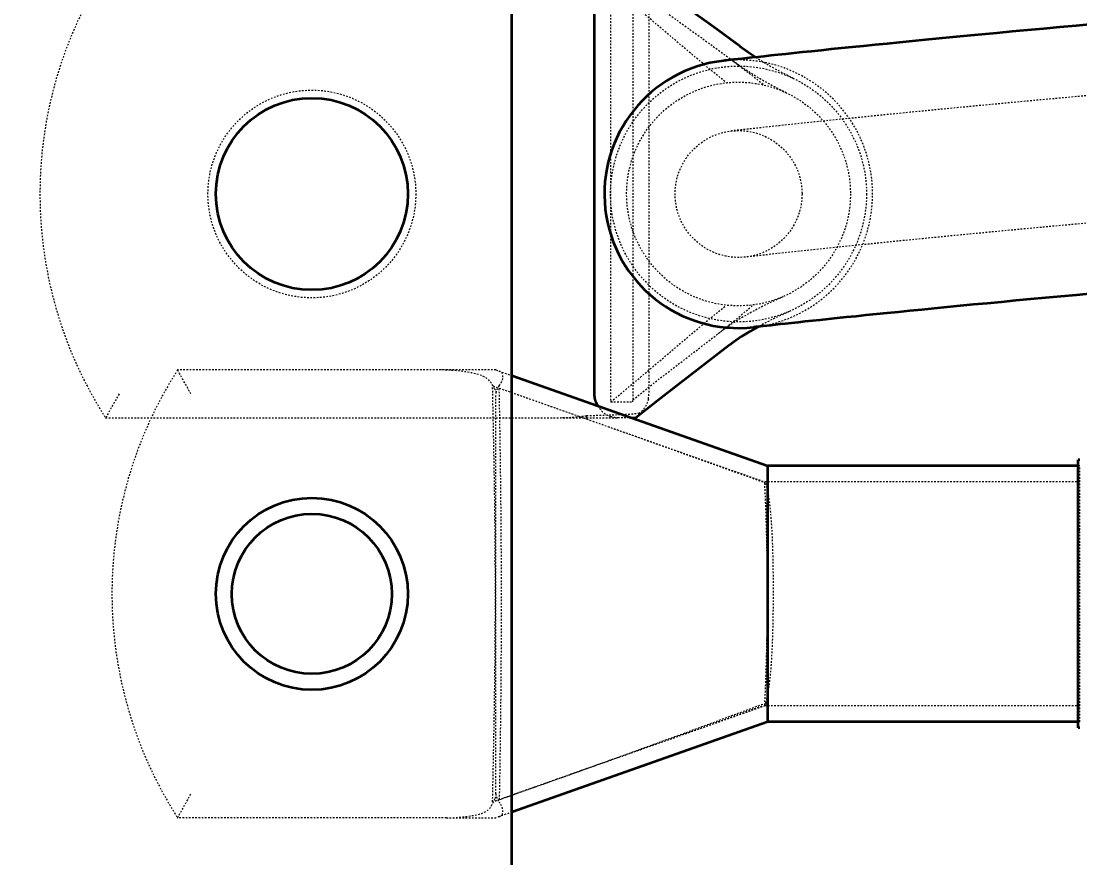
# Model space of a CAD drawing. Header units: millimetres. Extents: x -116965 to 323937, y 291661 to 566926.
# Drawn here: x -19705 to -19638.8, y 303474.8 to 303527.1 of the extents above; entities that cross this region are included whole.
import ezdxf

# ---------------------------------------------------------------- set-up
doc = ezdxf.new("R2010")
doc.units = ezdxf.units.MM
doc.header["$PDMODE"] = 35
doc.linetypes.add('DASHED', pattern=[0.75, 0.5, -0.25])
doc.layers.get('0').update_dxf_attribs({"lineweight": 18})
for name, color, linetype, lineweight in [('Dimensions(Schneider)', 7, 'Continuous', 18), ('Hidden Edges(Schneider)', 7, 'DASHED', 18), ('Visible Edges(Schneider)', 7, 'Continuous', 35)]:
    doc.layers.add(name, color=color, linetype=linetype, lineweight=lineweight)
doc.styles.add('schneder_1', font='micross.ttf')
doc.dimstyles.new('estilo_Schneider', dxfattribs={"dimscale": 4, "dimtxt": 3, "dimasz": 3, "dimexe": 2, "dimexo": 1, "dimgap": 0.3, "dimtad": 1, "dimtoh": 1, "dimrnd": 1e-08, "dimzin": 12, "dimtxsty": 'schneder_1', "dimblk": 'Filled-1', "dimcen": 0.09, "dimdle": 10, "dimclrd": 7, "dimclre": 7, "dimclrt": 7, "dimadec": 1, "dimazin": 3, "dimtfac": 0.5, "dimtdec": 3, "dimtmove": 0, "dimatfit": 3, "dimldrblk": 'Filled-1', "dimfxl": 1, "dimtolj": 1, "dimlwd": 25, "dimlwe": 25, "dimarcsym": 0})

# ---------------------------------------------------------------- blocks, each defined once
blk = doc.blocks.new('Filled-1')
at = {"color": 0}
for p, q in [((0, 0), (-1, 0.1667)), ((-1, 0.1667), (-1, -0.1667)), ((-1, 0), (0, 0)), ((-1, -0.1667), (0, 0))]:
    blk.add_line(p, q, dxfattribs=at)
at = {"color": 0, "flags": 128}
blk.add_lwpolyline([(-1, -0.1667), (0, 0), (-1, 0.1667), (-1, -0.1667)], dxfattribs=at)
at = {"color": 0}
blk.add_solid([(-1, -0.1667), (0, 0), (-1, 0.1667), (-1, -0.1667)], dxfattribs=at)
blk = doc.blocks.new('*D1999')
at = {"layer": 'Defpoints', "color": 0, "linetype": 'Continuous', "lineweight": -3, "transparency": 16777216}
for p in [(-19865.551, 303603.779), (-19602.799, 303603.779), (-19599.799, 303403.779)]:
    blk.add_point(p, dxfattribs=at)
at = {"layer": 'Dimensions(Schneider)', "color": 7, "linetype": 'Continuous', "lineweight": 25, "transparency": 16777216}
for p, q in [((-19606.799, 303603.779), (-19873.551, 303603.779)), ((-19865.551, 303415.779), (-19865.551, 303591.779)), ((-19603.799, 303403.779), (-19873.551, 303403.779))]:
    blk.add_line(p, q, dxfattribs=at)
at = {"layer": 'Dimensions(Schneider)', "color": 7, "linetype": 'Continuous', "lineweight": 25, "transparency": 16777216, "xscale": 12, "yscale": 12, "zscale": 12}
for p, rotation in [((-19865.551, 303603.779), 90), ((-19865.551, 303403.779), 270)]:
    blk.add_blockref('Filled-1', p, dxfattribs=dict(at, rotation=rotation))
at = {"layer": 'Dimensions(Schneider)', "color": 7, "linetype": 'Continuous', "lineweight": 25, "transparency": 16777216, "insert": (-19874.613, 303503.779), "char_height": 12, "attachment_point": 5, "rotation": 90, "style": 'schneder_1'}
blk.add_mtext('\\A1;200 (4M)', dxfattribs=at)

msp = doc.modelspace()

# ---------------------------------------------------------------- linework, layer by layer
at = {"layer": 'Hidden Edges(Schneider)', "ltscale": 0.136498}
msp.add_line((-19668.130312, 303529.279402), (-19668.130312, 303503.279402), dxfattribs=at)
at = {"layer": 'Hidden Edges(Schneider)', "ltscale": 0.135033}
msp.add_line((-19666.730311, 303529.136461), (-19666.730311, 303503.414452), dxfattribs=at)
at = {"layer": 'Hidden Edges(Schneider)', "ltscale": 0.131234}
for p, q in [((-19665.730311, 303528.779402), (-19665.730311, 303503.779402)), ((-19675.298825, 303478.779402), (-19675.298825, 303503.779402))]:
    msp.add_line(p, q, dxfattribs=at)
at = {"layer": 'Hidden Edges(Schneider)', "ltscale": 0.067915}
msp.add_line((-19678.734176, 303505.279402), (-19695.18935, 303505.279402), dxfattribs=at)
at = {"layer": 'Hidden Edges(Schneider)', "ltscale": 0.015362}
msp.add_line((-19675.298826, 303505.279402), (-19678.734176, 303505.279402), dxfattribs=at)
at = {"layer": 'Hidden Edges(Schneider)', "ltscale": 0.002088}
msp.add_line((-19675.298826, 303505.279402), (-19675.089275, 303505.205299), dxfattribs=at)
at = {"layer": 'Hidden Edges(Schneider)', "ltscale": 0.004629}
msp.add_line((-19675.298825, 303505.279402), (-19674.298825, 303504.926461), dxfattribs=at)
at = {"layer": 'Hidden Edges(Schneider)', "ltscale": 3.78582e-05}
msp.add_line((-19675.470336, 303504.279402), (-19675.503689, 303504.279402), dxfattribs=at)
at = {"layer": 'Hidden Edges(Schneider)', "ltscale": 0.001576}
for p, q in [((-19675.470335, 303504.279403), (-19675.087885, 303504.144353)), ((-19666.730311, 303503.279402), (-19666.730311, 303503.414452))]:
    msp.add_line(p, q, dxfattribs=at)
at = {"layer": 'Hidden Edges(Schneider)', "ltscale": 0.002507}
msp.add_line((-19675.470118, 303504.279403), (-19675.470335, 303504.279403), dxfattribs=at)
at = {"layer": 'Hidden Edges(Schneider)', "ltscale": 0.080297}
msp.add_line((-19675.470118, 303504.279402), (-19658.469132, 303498.279055), dxfattribs=at)
at = {"layer": 'Hidden Edges(Schneider)', "ltscale": 4.96941e-05}
msp.add_line((-19668.115968, 303503.279402), (-19668.130312, 303503.279402), dxfattribs=at)
at = {"layer": 'Hidden Edges(Schneider)', "ltscale": 0.005627}
msp.add_line((-19668.115968, 303503.279402), (-19666.730311, 303503.279402), dxfattribs=at)
at = {"layer": 'Hidden Edges(Schneider)', "ltscale": 0.15779}
msp.add_line((-19699.68935, 303502.279402), (-19669.630311, 303502.279402), dxfattribs=at)
at = {"layer": 'Hidden Edges(Schneider)', "ltscale": 0.000492627}
msp.add_line((-19669.630311, 303502.407906), (-19669.630311, 303502.279403), dxfattribs=at)
at = {"layer": 'Hidden Edges(Schneider)', "ltscale": 0.012885}
msp.add_line((-19669.630311, 303502.279402), (-19667.630311, 303502.279402), dxfattribs=at)
at = {"layer": 'Hidden Edges(Schneider)', "ltscale": 0.00263}
msp.add_line((-19666.969852, 303502.279402), (-19667.630311, 303502.279402), dxfattribs=at)
at = {"layer": 'Hidden Edges(Schneider)', "ltscale": 0.000641642}
msp.add_line((-19666.969852, 303502.279403), (-19666.798825, 303502.279403), dxfattribs=at)
at = {"layer": 'Hidden Edges(Schneider)', "ltscale": 0.000313334}
for p, q in [((-19638.798825, 303499.279402), (-19638.898825, 303499.279402)), ((-19638.798825, 303495.248152), (-19638.898825, 303495.248152)), ((-19638.798825, 303487.310652), (-19638.898825, 303487.310652)), ((-19638.798825, 303483.279402), (-19638.898825, 303483.279402))]:
    msp.add_line(p, q, dxfattribs=at)
at = {"layer": 'Hidden Edges(Schneider)', "ltscale": 0.13193}
msp.add_line((-19638.798825, 303483.279402), (-19638.798825, 303499.279402), dxfattribs=at)
at = {"layer": 'Hidden Edges(Schneider)', "ltscale": 0.081212}
msp.add_line((-19638.798825, 303498.279402), (-19658.471121, 303498.279402), dxfattribs=at)
at = {"layer": 'Hidden Edges(Schneider)', "ltscale": 0.081083}
msp.add_line((-19658.468993, 303484.279799), (-19675.470118, 303478.279402), dxfattribs=at)
at = {"layer": 'Hidden Edges(Schneider)', "ltscale": 0.081213}
msp.add_line((-19638.798825, 303484.279402), (-19658.471249, 303484.279402), dxfattribs=at)
at = {"layer": 'Hidden Edges(Schneider)', "ltscale": 3.31775e-05}
msp.add_line((-19675.471468, 303478.279402), (-19675.503689, 303478.279402), dxfattribs=at)
at = {"layer": 'Hidden Edges(Schneider)', "ltscale": 0.004522}
msp.add_line((-19675.471467, 303478.279402), (-19675.470118, 303478.279402), dxfattribs=at)
at = {"layer": 'Hidden Edges(Schneider)', "ltscale": 0.004363}
msp.add_line((-19674.298825, 303477.632344), (-19675.233371, 303477.302504), dxfattribs=at)
at = {"layer": 'Hidden Edges(Schneider)', "ltscale": 0.069351}
msp.add_line((-19678.386731, 303477.279402), (-19695.18935, 303477.279402), dxfattribs=at)
at = {"layer": 'Hidden Edges(Schneider)', "ltscale": 0.01389}
msp.add_line((-19678.38673, 303477.279402), (-19675.298826, 303477.279402), dxfattribs=at)
at = {"layer": 'Hidden Edges(Schneider)', "ltscale": 0.002087}
msp.add_line((-19675.089261, 303477.353402), (-19675.298826, 303477.279402), dxfattribs=at)
at = {"layer": 'Hidden Edges(Schneider)', "ltscale": 0.079251, "flags": 128}
for points in [[(-19660.983153, 303523.302805), (-19661.261334, 303523.530558), (-19661.531272, 303523.752484), (-19661.794359, 303523.969659), (-19662.051983, 303524.183162), (-19662.305521, 303524.394072), (-19662.556339, 303524.603464), (-19662.805798, 303524.812415), (-19663.055253, 303525.021995), (-19663.306054, 303525.233278), (-19663.559553, 303525.447332), (-19663.817103, 303525.665224), (-19664.080063, 303525.888018), (-19664.349804, 303526.116777), (-19664.62771, 303526.352558), (-19664.918399, 303526.599146), (-19665.227497, 303526.86115), (-19665.553055, 303527.136716), (-19665.892984, 303527.42385), (-19666.245201, 303527.720574), (-19666.60761, 303528.024914), (-19666.978084, 303528.334913), (-19667.354447, 303528.648619), (-19667.734471, 303528.964093), (-19668.115866, 303529.279402)], [(-19658.678774, 303484.256), (-19659.311292, 303484.028247), (-19659.928166, 303483.80632), (-19660.532374, 303483.589145), (-19661.126909, 303483.375641), (-19661.714768, 303483.16473), (-19662.298953, 303482.955338), (-19662.88247, 303482.746387), (-19663.468329, 303482.536807), (-19664.059538, 303482.325523), (-19664.659111, 303482.111469), (-19665.270056, 303481.893577), (-19665.895385, 303481.670782), (-19666.538104, 303481.442024), (-19667.201213, 303481.206244), (-19667.895393, 303480.959655), (-19668.633665, 303480.697652), (-19669.41086, 303480.422086), (-19670.221369, 303480.134952), (-19671.059577, 303479.838229), (-19671.919874, 303479.533889), (-19672.796661, 303479.223891), (-19673.684351, 303478.910185), (-19674.577376, 303478.594711), (-19675.470194, 303478.279402)]]:
    msp.add_lwpolyline(points, dxfattribs=at)
at = {"layer": 'Hidden Edges(Schneider)', "ltscale": 0.079925, "flags": 128}
for points in [[(-19666.730311, 303529.136461), (-19666.263095, 303528.79587), (-19665.816122, 303528.471063), (-19665.388175, 303528.160957), (-19664.97803, 303527.864475), (-19664.584456, 303527.580539), (-19664.206214, 303527.308075), (-19663.842059, 303527.046013), (-19663.490735, 303526.793281), (-19663.150985, 303526.54881), (-19662.821547, 303526.311531), (-19662.50116, 303526.080375), (-19662.188568, 303525.854271), (-19661.882522, 303525.632147), (-19661.581782, 303525.412928), (-19661.285123, 303525.19554), (-19660.991333, 303524.978905), (-19660.699213, 303524.761945), (-19660.407569, 303524.543581), (-19660.115208, 303524.322735), (-19659.820932, 303524.098328), (-19659.523526, 303523.869281), (-19659.221761, 303523.634511), (-19658.914391, 303523.392933), (-19658.600164, 303523.143459)], [(-19675.068447, 303478.422344), (-19674.109916, 303478.762935), (-19673.196911, 303479.087742), (-19672.326421, 303479.397848), (-19671.495437, 303479.69433), (-19670.700957, 303479.978266), (-19669.939977, 303480.25073), (-19669.209499, 303480.512792), (-19668.506529, 303480.765524), (-19667.82807, 303481.009995), (-19667.171132, 303481.247273), (-19666.532723, 303481.47843), (-19665.909852, 303481.704534), (-19665.299517, 303481.926658), (-19664.698722, 303482.145876), (-19664.104451, 303482.363265), (-19663.513696, 303482.5799), (-19662.923431, 303482.79686), (-19662.330636, 303483.015224), (-19661.732287, 303483.23607), (-19661.125364, 303483.460477), (-19660.506853, 303483.689524), (-19659.873759, 303483.924294), (-19659.223081, 303484.165872), (-19658.551852, 303484.415345)]]:
    msp.add_lwpolyline(points, dxfattribs=at)
at = {"layer": 'Hidden Edges(Schneider)', "ltscale": 0.136987, "flags": 128}
msp.add_lwpolyline([(-19567.142365, 303526.24816), (-19569.039491, 303526.243773), (-19570.953591, 303526.230803), (-19572.88316, 303526.209517), (-19574.826768, 303526.180182), (-19576.782945, 303526.143141), (-19578.750241, 303526.098662), (-19580.72717, 303526.046973), (-19582.712243, 303525.988417), (-19584.703973, 303525.923224), (-19586.70089, 303525.851699), (-19588.701508, 303525.774146), (-19590.704339, 303525.690795), (-19592.707894, 303525.601912), (-19594.710667, 303525.507804), (-19596.71119, 303525.408774), (-19598.707917, 303525.305052), (-19600.699399, 303525.196944), (-19602.68409, 303525.084716), (-19604.660542, 303524.968634), (-19606.627209, 303524.848967), (-19608.582623, 303524.72602), (-19610.525258, 303524.600058), (-19612.453587, 303524.47135), (-19614.366143, 303524.340163), (-19616.261418, 303524.206801), (-19618.137887, 303524.071494), (-19619.994042, 303523.934546), (-19621.828378, 303523.796263), (-19623.639376, 303523.656836), (-19625.425551, 303523.516646), (-19627.185376, 303523.375884), (-19628.917344, 303523.234816), (-19630.619939, 303523.093787), (-19632.291653, 303522.953063), (-19633.930981, 303522.812873), (-19635.536397, 303522.673484), (-19637.106393, 303522.535239), (-19638.639462, 303522.398368), (-19640.134089, 303522.263137), (-19641.588767, 303522.129813), (-19643.00196, 303521.99874), (-19644.37218, 303521.870108), (-19645.697902, 303521.744223), (-19646.977599, 303521.62139), (-19648.209784, 303521.501876), (-19649.392922, 303521.385909), (-19650.525506, 303521.273795), (-19651.606009, 303521.165801), (-19652.632935, 303521.062194), (-19653.604758, 303520.963278), (-19654.519971, 303520.869322), (-19655.377038, 303520.780593), (-19656.174472, 303520.697356), (-19656.910737, 303520.619879), (-19657.584317, 303520.54843), (-19658.193705, 303520.483351), (-19658.737386, 303520.424834), (-19659.213841, 303520.373183), (-19659.621547, 303520.328704), (-19659.959004, 303520.291625), (-19660.225203, 303520.262213), (-19660.41838, 303520.240698), (-19660.536101, 303520.227538), (-19660.575879, 303520.223075)], dxfattribs=at)
at = {"layer": 'Hidden Edges(Schneider)', "ltscale": 0.025383, "flags": 128}
msp.add_lwpolyline([(-19660.646548, 303524.722649), (-19659.779209, 303524.112427), (-19658.888488, 303523.553617), (-19657.978773, 303523.040514), (-19657.054451, 303522.567413)], dxfattribs=at)
at = {"layer": 'Hidden Edges(Schneider)', "ltscale": 0.01734, "flags": 128}
msp.add_lwpolyline([(-19659.049759, 303524.829994), (-19658.455014, 303524.459491), (-19657.850007, 303524.109799), (-19656.615043, 303523.465701)], dxfattribs=at)
at = {"layer": 'Hidden Edges(Schneider)', "ltscale": 0.136205, "flags": 128}
msp.add_lwpolyline([(-19567.142365, 303518.310652), (-19569.003117, 303518.306342), (-19570.882619, 303518.293601), (-19572.779286, 303518.272658), (-19574.691556, 303518.243857), (-19576.617863, 303518.20735), (-19578.556607, 303518.16352), (-19580.506223, 303518.112555), (-19582.465184, 303518.054763), (-19584.431928, 303517.990409), (-19586.404889, 303517.919722), (-19588.382523, 303517.843047), (-19590.363305, 303517.760611), (-19592.34565, 303517.672682), (-19594.328034, 303517.579566), (-19596.30893, 303517.48149), (-19598.286774, 303517.37876), (-19600.26006, 303517.271605), (-19602.227223, 303517.160369), (-19604.186719, 303517.045279), (-19606.137059, 303516.926642), (-19608.076661, 303516.804686), (-19610.004018, 303516.679679), (-19611.917603, 303516.551963), (-19613.815892, 303516.421767), (-19615.69732, 303516.289359), (-19617.56038, 303516.155043), (-19619.403565, 303516.019049), (-19621.225312, 303515.881682), (-19623.024104, 303515.743247), (-19624.798434, 303515.603934), (-19626.546758, 303515.464087), (-19628.267548, 303515.323973), (-19629.95929, 303515.18386), (-19631.620448, 303515.043975), (-19633.249505, 303514.904662), (-19634.844945, 303514.76615), (-19636.405223, 303514.628783), (-19637.928841, 303514.492713), (-19639.414256, 303514.358321), (-19640.85995, 303514.225836), (-19642.264397, 303514.095565), (-19643.626092, 303513.967734), (-19644.943497, 303513.842688), (-19646.215089, 303513.720618), (-19647.439359, 303513.601828), (-19648.614772, 303513.486624), (-19649.739812, 303513.375273), (-19650.812953, 303513.268004), (-19651.832688, 303513.16516), (-19652.797482, 303513.066931), (-19653.705819, 303512.9737), (-19654.556172, 303512.885657), (-19655.347035, 303512.803069), (-19656.076873, 303512.726279), (-19656.744168, 303512.655516), (-19657.347415, 303512.591086), (-19657.885068, 303512.533217), (-19658.35563, 303512.482253), (-19658.757565, 303512.438384), (-19659.089358, 303512.401915), (-19659.348939, 303512.373229), (-19659.535096, 303512.352515), (-19659.647229, 303512.339965), (-19659.684747, 303512.33573)], dxfattribs=at)
at = {"layer": 'Hidden Edges(Schneider)', "ltscale": 0.079252, "flags": 128}
for points in [[(-19668.115968, 303503.279402), (-19667.731585, 303503.597669), (-19667.345197, 303503.91896), (-19666.960736, 303504.239995), (-19666.582047, 303504.557478), (-19666.212892, 303504.868102), (-19665.85697, 303505.168543), (-19665.517934, 303505.45546), (-19665.199432, 303505.725508), (-19664.905131, 303505.975327), (-19664.638331, 303506.201918), (-19664.381831, 303506.419749), (-19664.124883, 303506.637835), (-19663.867231, 303506.856267), (-19663.608618, 303507.07515), (-19663.348788, 303507.294574), (-19663.087486, 303507.514636), (-19662.82451, 303507.735398), (-19662.562035, 303507.954941), (-19662.300778, 303508.172605), (-19662.039891, 303508.389051), (-19661.778532, 303508.604946), (-19661.515855, 303508.820956), (-19661.251012, 303509.03775), (-19660.983153, 303509.256)], [(-19675.47043, 303504.279403), (-19674.570534, 303503.961135), (-19673.662316, 303503.639845), (-19672.75511, 303503.318809), (-19671.858286, 303503.001324), (-19670.981242, 303502.690703), (-19670.133399, 303502.390262), (-19669.32419, 303502.103344), (-19668.563048, 303501.833297), (-19667.859392, 303501.583477), (-19667.221588, 303501.356884), (-19666.608865, 303501.139053), (-19665.995869, 303500.920969), (-19665.382358, 303500.702535), (-19664.768087, 303500.483655), (-19664.152815, 303500.264231), (-19663.536293, 303500.044168), (-19662.918376, 303499.823407), (-19662.304448, 303499.603864), (-19661.696352, 303499.3862), (-19661.092243, 303499.169752), (-19660.490274, 303498.953856), (-19659.888601, 303498.737849), (-19659.285378, 303498.521055), (-19658.678774, 303498.302804)]]:
    msp.add_lwpolyline(points, dxfattribs=at)
at = {"layer": 'Hidden Edges(Schneider)', "ltscale": 0.078553, "flags": 128}
for points in [[(-19666.730311, 303503.414452), (-19666.310001, 303503.749804), (-19665.909157, 303504.067502), (-19665.526475, 303504.36888), (-19665.160637, 303504.655275), (-19664.810311, 303504.928019), (-19664.474146, 303505.188444), (-19664.150777, 303505.437877), (-19663.838822, 303505.677647), (-19663.536886, 303505.909078), (-19663.243567, 303506.133494), (-19662.957457, 303506.352222), (-19662.677153, 303506.566586), (-19662.401265, 303506.777916), (-19662.128418, 303506.987545), (-19661.857268, 303507.196815), (-19661.586496, 303507.407064), (-19661.314813, 303507.619643), (-19661.040954, 303507.835903), (-19660.763662, 303508.057196), (-19660.481679, 303508.284879), (-19660.193735, 303508.520303), (-19659.898542, 303508.764832), (-19659.594796, 303509.01983), (-19659.281194, 303509.286671)], [(-19675.087885, 303504.144353), (-19674.138564, 303503.809), (-19673.239412, 303503.491303), (-19672.386679, 303503.189925), (-19671.576611, 303502.90353), (-19670.805468, 303502.630786), (-19670.06951, 303502.370361), (-19669.36501, 303502.120928), (-19668.688247, 303501.881157), (-19668.035502, 303501.649727), (-19667.403068, 303501.425311), (-19666.78723, 303501.206583), (-19666.184279, 303500.992218), (-19665.590503, 303500.780889), (-19665.002171, 303500.571259), (-19664.415552, 303500.361992), (-19663.826896, 303500.151741), (-19663.23244, 303499.939162), (-19662.628416, 303499.722902), (-19662.011051, 303499.501609), (-19661.376573, 303499.273926), (-19660.721225, 303499.038502), (-19660.041253, 303498.793973), (-19659.332918, 303498.538975), (-19658.592505, 303498.272134)]]:
    msp.add_lwpolyline(points, dxfattribs=at)
at = {"layer": 'Hidden Edges(Schneider)', "ltscale": 0.029935, "flags": 128}
msp.add_lwpolyline([(-19657.354843, 303509.853146), (-19658.440771, 303509.353864), (-19659.505549, 303508.793421), (-19660.027321, 303508.486855), (-19660.540585, 303508.160913), (-19661.044264, 303507.814228), (-19661.537286, 303507.445438)], dxfattribs=at)
at = {"layer": 'Hidden Edges(Schneider)', "ltscale": 0.013864, "flags": 128}
msp.add_lwpolyline([(-19656.958348, 303508.935108), (-19657.944136, 303508.4835), (-19658.908326, 303507.981794)], dxfattribs=at)
at = {"layer": 'Hidden Edges(Schneider)', "ltscale": 0.010357, "flags": 128}
for points in [[(-19694.354116, 303503.779403), (-19694.40633, 303503.871457), (-19694.458291, 303503.963291), (-19694.509851, 303504.054643), (-19694.560863, 303504.145245), (-19694.61117, 303504.234807), (-19694.660599, 303504.323012), (-19694.708998, 303504.409572), (-19694.756204, 303504.494196), (-19694.802009, 303504.576487), (-19694.846193, 303504.656033), (-19694.888589, 303504.732512), (-19694.929025, 303504.805597), (-19694.967334, 303504.874963), (-19695.003344, 303504.940278), (-19695.036747, 303505.000965), (-19695.067298, 303505.05655), (-19695.09484, 303505.106727), (-19695.119211, 303505.151187), (-19695.140263, 303505.189623), (-19695.157749, 303505.221585), (-19695.171472, 303505.246679), (-19695.181357, 303505.26477), (-19695.187342, 303505.275723), (-19695.189349, 303505.279402)], [(-19698.854116, 303503.779402), (-19698.90633, 303503.687348), (-19698.958291, 303503.595514), (-19699.009851, 303503.504162), (-19699.060866, 303503.41356), (-19699.111172, 303503.323998), (-19699.160601, 303503.235793), (-19699.208995, 303503.149233), (-19699.256205, 303503.064608), (-19699.302007, 303502.982318), (-19699.346193, 303502.902772), (-19699.388586, 303502.826292), (-19699.429025, 303502.753208), (-19699.467334, 303502.683842), (-19699.503342, 303502.618527), (-19699.536747, 303502.55784), (-19699.567298, 303502.502255), (-19699.59484, 303502.452078), (-19699.619214, 303502.407617), (-19699.640261, 303502.369182), (-19699.657752, 303502.33722), (-19699.671473, 303502.312126), (-19699.68136, 303502.294035), (-19699.687342, 303502.283082), (-19699.689349, 303502.279403)], [(-19695.189349, 303477.279402), (-19695.187342, 303477.283083), (-19695.181357, 303477.294035), (-19695.171472, 303477.312126), (-19695.157749, 303477.33722), (-19695.140263, 303477.369182), (-19695.119211, 303477.407617), (-19695.09484, 303477.452078), (-19695.067298, 303477.502256), (-19695.036747, 303477.557841), (-19695.003344, 303477.618527), (-19694.967334, 303477.683842), (-19694.929025, 303477.753207), (-19694.888589, 303477.826292), (-19694.846193, 303477.902771), (-19694.802009, 303477.982319), (-19694.756204, 303478.064608), (-19694.708998, 303478.149233), (-19694.660599, 303478.235793), (-19694.61117, 303478.323999), (-19694.560863, 303478.41356), (-19694.509851, 303478.504162), (-19694.458291, 303478.595514), (-19694.40633, 303478.687348), (-19694.354116, 303478.779402)]]:
    msp.add_lwpolyline(points, dxfattribs=at)
at = {"layer": 'Hidden Edges(Schneider)', "ltscale": 0.016651, "flags": 128}
msp.add_lwpolyline([(-19675.377447, 303504.100331), (-19675.433077, 303504.209126), (-19675.488769, 303504.311949), (-19675.546188, 303504.408583), (-19675.607223, 303504.499165), (-19675.679588, 303504.590453), (-19675.770573, 303504.682642), (-19675.885794, 303504.772464), (-19676.023299, 303504.853054), (-19676.171014, 303504.919049), (-19676.325516, 303504.973718), (-19676.484408, 303505.0199), (-19676.64695, 303505.059844), (-19676.811175, 303505.094711), (-19676.977493, 303505.125708), (-19677.148015, 303505.153769), (-19677.3214, 303505.178939), (-19677.496309, 303505.201255), (-19677.671394, 303505.220756), (-19677.845356, 303505.237483), (-19678.020891, 303505.251702), (-19678.199164, 303505.26333), (-19678.378553, 303505.272042), (-19678.557429, 303505.277506), (-19678.734176, 303505.279402)], dxfattribs=at)
at = {"layer": 'Hidden Edges(Schneider)', "ltscale": 0.005951, "flags": 128}
msp.add_lwpolyline([(-19675.086972, 303504.293288), (-19675.051004, 303504.339506), (-19675.01806, 303504.386724), (-19674.988126, 303504.434735), (-19674.961194, 303504.483322), (-19674.93725, 303504.532279), (-19674.916281, 303504.581393), (-19674.898369, 303504.630193), (-19674.88358, 303504.678298), (-19674.871916, 303504.72551), (-19674.863386, 303504.771625), (-19674.857988, 303504.816445), (-19674.85573, 303504.859764), (-19674.856631, 303504.901239), (-19674.860744, 303504.94068), (-19674.868128, 303504.977995), (-19674.878837, 303505.013093), (-19674.89293, 303505.045878), (-19674.910466, 303505.076257), (-19674.931459, 303505.104076), (-19674.955973, 303505.129336), (-19674.98408, 303505.152072), (-19675.01568, 303505.172237), (-19675.050735, 303505.189926), (-19675.089275, 303505.205299)], dxfattribs=at)
at = {"layer": 'Hidden Edges(Schneider)', "ltscale": 0.136498, "flags": 128}
msp.add_lwpolyline([(-19675.50369, 303478.279402), (-19675.480782, 303479.358554), (-19675.458381, 303480.430668), (-19675.436775, 303481.500437), (-19675.416266, 303482.572558), (-19675.397145, 303483.651724), (-19675.37971, 303484.74263), (-19675.364253, 303485.849971), (-19675.351223, 303486.965249), (-19675.341086, 303488.064356), (-19675.333857, 303489.15076), (-19675.329544, 303490.228924), (-19675.328149, 303491.303305), (-19675.329677, 303492.378366), (-19675.334133, 303493.458569), (-19675.34152, 303494.548373), (-19675.351843, 303495.65224), (-19675.364992, 303496.766365), (-19675.380415, 303497.863566), (-19675.397784, 303498.945254), (-19675.416812, 303500.015954), (-19675.437204, 303501.080193), (-19675.458676, 303502.142498), (-19675.480933, 303503.207392), (-19675.50369, 303504.279403)], dxfattribs=at)
at = {"layer": 'Hidden Edges(Schneider)', "ltscale": 0.001288, "flags": 128}
for points in [[(-19675.377447, 303504.100331), (-19675.371208, 303504.087647), (-19675.365202, 303504.07488), (-19675.359434, 303504.062029), (-19675.353908, 303504.049098), (-19675.348625, 303504.036085), (-19675.343587, 303504.022993), (-19675.338802, 303504.009823), (-19675.334269, 303503.996574), (-19675.329995, 303503.983249), (-19675.32598, 303503.969847), (-19675.322229, 303503.956369), (-19675.318746, 303503.94282), (-19675.315534, 303503.929197), (-19675.312604, 303503.915552), (-19675.309963, 303503.90191), (-19675.307605, 303503.888272), (-19675.305533, 303503.874639), (-19675.303742, 303503.861011), (-19675.302231, 303503.847391), (-19675.301, 303503.833777), (-19675.300044, 303503.82017), (-19675.299365, 303503.806571), (-19675.29896, 303503.792981), (-19675.298824, 303503.779403)], [(-19665.765045, 303503.458474), (-19665.762325, 303503.471157), (-19665.759702, 303503.483925), (-19665.757178, 303503.496775), (-19665.754756, 303503.509707), (-19665.752437, 303503.52272), (-19665.750223, 303503.535812), (-19665.748115, 303503.548982), (-19665.746116, 303503.562231), (-19665.744227, 303503.575556), (-19665.742451, 303503.588958), (-19665.740787, 303503.602435), (-19665.73924, 303503.615985), (-19665.737809, 303503.629608), (-19665.736503, 303503.643253), (-19665.735322, 303503.656895), (-19665.734267, 303503.670533), (-19665.733337, 303503.684165), (-19665.732532, 303503.697793), (-19665.731852, 303503.711414), (-19665.731296, 303503.725028), (-19665.730864, 303503.738634), (-19665.730556, 303503.752234), (-19665.730372, 303503.765824), (-19665.730311, 303503.779402)]]:
    msp.add_lwpolyline(points, dxfattribs=at)
at = {"layer": 'Hidden Edges(Schneider)', "ltscale": 0.002281, "flags": 128}
msp.add_lwpolyline([(-19675.086972, 303504.293288), (-19675.10169, 303504.27504), (-19675.116073, 303504.256519), (-19675.130102, 303504.23773), (-19675.143749, 303504.218675), (-19675.156993, 303504.199356), (-19675.169811, 303504.179777), (-19675.182199, 303504.159907), (-19675.194153, 303504.139711), (-19675.205638, 303504.119193), (-19675.216619, 303504.09836), (-19675.227067, 303504.077221), (-19675.236944, 303504.055778), (-19675.246219, 303504.034039), (-19675.254859, 303504.012009), (-19675.262827, 303503.989696), (-19675.270094, 303503.967103), (-19675.276622, 303503.944239), (-19675.282382, 303503.921107), (-19675.287334, 303503.897735), (-19675.291426, 303503.874248), (-19675.294637, 303503.850666), (-19675.296952, 303503.826994), (-19675.298354, 303503.803238), (-19675.298826, 303503.779403)], dxfattribs=at)
at = {"layer": 'Hidden Edges(Schneider)', "ltscale": 0.135033, "flags": 128}
msp.add_lwpolyline([(-19675.068447, 303478.422344), (-19675.053503, 303479.238915), (-19675.039069, 303480.076321), (-19675.025265, 303480.934786), (-19675.012209, 303481.814535), (-19675.000016, 303482.715792), (-19674.98881, 303483.638781), (-19674.978706, 303484.583726), (-19674.969823, 303485.550852), (-19674.962279, 303486.540383), (-19674.956197, 303487.552543), (-19674.951689, 303488.587556), (-19674.948878, 303489.645647), (-19674.947881, 303490.72704), (-19674.948816, 303491.831959), (-19674.951803, 303492.960627), (-19674.95696, 303494.113271), (-19674.964406, 303495.290114), (-19674.974257, 303496.49138), (-19674.986636, 303497.717294), (-19675.001656, 303498.968078), (-19675.019442, 303500.243958), (-19675.040025, 303501.541761), (-19675.063013, 303502.846745), (-19675.087885, 303504.144353)], dxfattribs=at)
at = {"layer": 'Hidden Edges(Schneider)', "ltscale": 0.005999, "flags": 128}
msp.add_lwpolyline([(-19665.765045, 303503.458474), (-19665.776035, 303503.41187), (-19665.788316, 303503.366303), (-19665.801818, 303503.321795), (-19665.816469, 303503.27836), (-19665.832199, 303503.236015), (-19665.848936, 303503.194773), (-19665.866609, 303503.154654), (-19665.885149, 303503.115675), (-19665.90449, 303503.077836), (-19665.925295, 303503.039975), (-19665.947974, 303503.001499), (-19665.972455, 303502.962656), (-19665.998667, 303502.923689), (-19666.026541, 303502.884843), (-19666.056004, 303502.846362), (-19666.086986, 303502.808492), (-19666.119415, 303502.77148), (-19666.152039, 303502.736635), (-19666.183852, 303502.704708), (-19666.21485, 303502.675388), (-19666.245033, 303502.648373), (-19666.274394, 303502.623451), (-19666.302981, 303502.600396), (-19666.330874, 303502.578981)], dxfattribs=at)
at = {"layer": 'Hidden Edges(Schneider)', "ltscale": 0.00472, "flags": 128}
msp.add_lwpolyline([(-19668.930753, 303503.031857), (-19668.907494, 303502.992763), (-19668.882608, 303502.953734), (-19668.85621, 303502.91507), (-19668.828343, 303502.87688), (-19668.799049, 303502.839267), (-19668.768365, 303502.802334), (-19668.73633, 303502.766178), (-19668.702985, 303502.730906), (-19668.668376, 303502.696621), (-19668.63268, 303502.663526), (-19668.596044, 303502.631712), (-19668.558576, 303502.601228), (-19668.520387, 303502.572114), (-19668.481587, 303502.544422), (-19668.442285, 303502.518196), (-19668.402593, 303502.493486), (-19668.362711, 303502.470364), (-19668.322909, 303502.448878), (-19668.283332, 303502.429011), (-19668.244127, 303502.410743), (-19668.205582, 303502.394101), (-19668.167955, 303502.379069), (-19668.13137, 303502.365565), (-19668.095948, 303502.353506)], dxfattribs=at)
at = {"layer": 'Hidden Edges(Schneider)', "ltscale": 0.007016, "flags": 128}
msp.add_lwpolyline([(-19669.630241, 303502.407799), (-19669.695638, 303502.397802), (-19669.761393, 303502.388217), (-19669.827434, 303502.379045), (-19669.893687, 303502.370286), (-19669.960079, 303502.361934), (-19670.026537, 303502.353988), (-19670.092986, 303502.346444), (-19670.159356, 303502.339303), (-19670.225571, 303502.332563), (-19670.291559, 303502.326219), (-19670.357352, 303502.320263), (-19670.423613, 303502.314648), (-19670.490397, 303502.309377), (-19670.557615, 303502.304473), (-19670.625178, 303502.29995), (-19670.692998, 303502.295828), (-19670.760986, 303502.292125), (-19670.829054, 303502.288856), (-19670.897113, 303502.286043), (-19670.965074, 303502.283699), (-19671.03285, 303502.281847), (-19671.100351, 303502.2805), (-19671.167489, 303502.27968), (-19671.234176, 303502.279403)], dxfattribs=at)
at = {"layer": 'Hidden Edges(Schneider)', "ltscale": 0.020377, "flags": 128}
msp.add_lwpolyline([(-19666.330874, 303502.578981), (-19666.350815, 303502.569384), (-19666.384356, 303502.560074), (-19666.431071, 303502.551036), (-19666.490534, 303502.542262), (-19666.56232, 303502.533746), (-19666.646005, 303502.525475), (-19666.741161, 303502.517443), (-19666.847364, 303502.509639), (-19666.964188, 303502.502055), (-19667.091207, 303502.494681), (-19667.227996, 303502.487507), (-19667.37413, 303502.480526), (-19667.529183, 303502.473726), (-19667.692737, 303502.467098), (-19667.864301, 303502.460616), (-19668.043066, 303502.454264), (-19668.228182, 303502.448046), (-19668.418796, 303502.441957), (-19668.614059, 303502.435989), (-19668.813119, 303502.430146), (-19669.015125, 303502.424416), (-19669.219226, 303502.418804), (-19669.424572, 303502.413301), (-19669.630311, 303502.407906)], dxfattribs=at)
at = {"layer": 'Hidden Edges(Schneider)', "ltscale": 0.002088, "flags": 128}
msp.add_lwpolyline([(-19667.630311, 303502.279403), (-19667.652004, 303502.27956), (-19667.673655, 303502.280028), (-19667.695263, 303502.28081), (-19667.716823, 303502.281899), (-19667.738332, 303502.283296), (-19667.759773, 303502.284999), (-19667.780978, 303502.286987), (-19667.801895, 303502.289247), (-19667.822519, 303502.291767), (-19667.842848, 303502.294536), (-19667.862879, 303502.297542), (-19667.882607, 303502.300773), (-19667.902029, 303502.304218), (-19667.921142, 303502.307865), (-19667.939943, 303502.311706), (-19667.958428, 303502.315729), (-19667.976598, 303502.31992), (-19667.994483, 303502.324281), (-19668.012092, 303502.328801), (-19668.029424, 303502.333474), (-19668.046476, 303502.33829), (-19668.063249, 303502.34324), (-19668.07974, 303502.348313), (-19668.095948, 303502.353506)], dxfattribs=at)
at = {"layer": 'Hidden Edges(Schneider)', "ltscale": 0.001457, "flags": 128}
msp.add_lwpolyline([(-19666.330874, 303502.578981), (-19666.338441, 303502.565248), (-19666.346182, 303502.55161), (-19666.354095, 303502.538073), (-19666.362178, 303502.524638), (-19666.370429, 303502.511303), (-19666.378847, 303502.498073), (-19666.387429, 303502.484946), (-19666.396175, 303502.471928), (-19666.405082, 303502.459018), (-19666.414148, 303502.446217), (-19666.423373, 303502.433529), (-19666.432753, 303502.420952), (-19666.442289, 303502.40849), (-19666.451976, 303502.396142), (-19666.461815, 303502.383914), (-19666.471802, 303502.371805), (-19666.481938, 303502.359817), (-19666.492219, 303502.347951), (-19666.502643, 303502.336206), (-19666.513211, 303502.324591), (-19666.523918, 303502.313099), (-19666.534764, 303502.301736), (-19666.545748, 303502.290504), (-19666.556866, 303502.279403)], dxfattribs=at)
at = {"layer": 'Hidden Edges(Schneider)', "ltscale": 0.00687, "flags": 128}
msp.add_lwpolyline([(-19658.495329, 303498.236753), (-19658.492979, 303498.244137), (-19658.490658, 303498.250817), (-19658.488368, 303498.256799), (-19658.486108, 303498.26208), (-19658.483879, 303498.266663), (-19658.481681, 303498.270539), (-19658.479515, 303498.273717), (-19658.477381, 303498.276192), (-19658.47528, 303498.277966), (-19658.473212, 303498.279036), (-19658.471178, 303498.279404), (-19658.469178, 303498.279065), (-19658.467212, 303498.278026), (-19658.465281, 303498.27628), (-19658.463386, 303498.273832), (-19658.461526, 303498.270675), (-19658.459702, 303498.266818), (-19658.457915, 303498.262252), (-19658.456166, 303498.256978), (-19658.454454, 303498.251001), (-19658.452781, 303498.244316), (-19658.451145, 303498.236925), (-19658.449549, 303498.228823), (-19658.447991, 303498.220016)], dxfattribs=at)
at = {"layer": 'Hidden Edges(Schneider)', "ltscale": 0.107271, "flags": 128}
msp.add_lwpolyline([(-19658.495327, 303484.322092), (-19658.486199, 303484.467203), (-19658.473002, 303484.712723), (-19658.456567, 303485.056111), (-19658.437893, 303485.49127), (-19658.418046, 303486.011152), (-19658.398037, 303486.610005), (-19658.379006, 303487.278199), (-19658.361968, 303488.003981), (-19658.34772, 303488.779184), (-19658.337061, 303489.59268), (-19658.330485, 303490.428914), (-19658.328219, 303491.278254), (-19658.33046, 303492.129647), (-19658.337079, 303492.966151), (-19658.347703, 303493.777636), (-19658.361931, 303494.554275), (-19658.379011, 303495.280727), (-19658.398012, 303495.947505), (-19658.418021, 303496.546893), (-19658.437889, 303497.067591), (-19658.45653, 303497.502061), (-19658.47297, 303497.845394), (-19658.486203, 303498.091663), (-19658.495329, 303498.236753)], dxfattribs=at)
at = {"layer": 'Hidden Edges(Schneider)', "ltscale": 0.007948, "flags": 128}
msp.add_lwpolyline([(-19658.298826, 303497.705659), (-19658.305432, 303497.737338), (-19658.312032, 303497.768151), (-19658.318623, 303497.798096), (-19658.325198, 303497.827171), (-19658.331756, 303497.855364), (-19658.338289, 303497.88267), (-19658.344793, 303497.909085), (-19658.351266, 303497.934607), (-19658.357703, 303497.959234), (-19658.364101, 303497.982966), (-19658.370457, 303498.005797), (-19658.376768, 303498.027729), (-19658.38303, 303498.04876), (-19658.389242, 303498.068885), (-19658.395399, 303498.088106), (-19658.401499, 303498.106419), (-19658.407541, 303498.123821), (-19658.413522, 303498.140313), (-19658.419437, 303498.155891), (-19658.425288, 303498.170554), (-19658.431069, 303498.184301), (-19658.436782, 303498.197128), (-19658.442424, 303498.209032), (-19658.447991, 303498.220016)], dxfattribs=at)
at = {"layer": 'Hidden Edges(Schneider)', "ltscale": 0.065899, "flags": 128}
msp.add_lwpolyline([(-19658.298826, 303484.991392), (-19658.243794, 303485.311262), (-19658.191174, 303485.684942), (-19658.142703, 303486.109339), (-19658.09949, 303486.580368), (-19658.061967, 303487.094182), (-19658.03028, 303487.644485), (-19658.004169, 303488.22717), (-19657.983313, 303488.838349), (-19657.967451, 303489.472938), (-19657.956406, 303490.122311), (-19657.94995, 303490.781561), (-19657.947954, 303491.446191), (-19657.950402, 303492.110762), (-19657.957315, 303492.766155), (-19657.968786, 303493.407359), (-19657.98502, 303494.030004), (-19658.006296, 303494.62924), (-19658.032775, 303495.196946), (-19658.064688, 303495.728626), (-19658.102229, 303496.220737), (-19658.145323, 303496.668965), (-19658.19326, 303497.067586), (-19658.244973, 303497.413939), (-19658.298826, 303497.705659)], dxfattribs=at)
at = {"layer": 'Hidden Edges(Schneider)', "ltscale": 0.00646, "flags": 128}
msp.add_lwpolyline([(-19658.426251, 303484.462054), (-19658.421305, 303484.477319), (-19658.416315, 303484.493184), (-19658.411284, 303484.509648), (-19658.406212, 303484.52671), (-19658.401101, 303484.544368), (-19658.395953, 303484.562621), (-19658.390767, 303484.581468), (-19658.385548, 303484.600907), (-19658.380294, 303484.620938), (-19658.375011, 303484.641558), (-19658.369698, 303484.662766), (-19658.364356, 303484.684561), (-19658.358989, 303484.706942), (-19658.353599, 303484.729907), (-19658.348185, 303484.753455), (-19658.342752, 303484.777584), (-19658.337302, 303484.802293), (-19658.331835, 303484.827581), (-19658.326355, 303484.853447), (-19658.320863, 303484.879889), (-19658.315362, 303484.906906), (-19658.309854, 303484.934496), (-19658.30434, 303484.962658), (-19658.298826, 303484.991392)], dxfattribs=at)
at = {"layer": 'Hidden Edges(Schneider)', "ltscale": 0.00339, "flags": 128}
msp.add_lwpolyline([(-19658.469115, 303484.279757), (-19658.470178, 303484.279492), (-19658.471245, 303484.279403), (-19658.472313, 303484.27949), (-19658.473386, 303484.279754), (-19658.47446, 303484.280195), (-19658.475537, 303484.280813), (-19658.476617, 303484.281607), (-19658.477699, 303484.282578), (-19658.478784, 303484.283726), (-19658.479871, 303484.28505), (-19658.480961, 303484.28655), (-19658.482054, 303484.288227), (-19658.483148, 303484.29008), (-19658.484245, 303484.292109), (-19658.485343, 303484.294315), (-19658.486444, 303484.296696), (-19658.487548, 303484.299255), (-19658.488653, 303484.301989), (-19658.489761, 303484.304899), (-19658.490869, 303484.307986), (-19658.491982, 303484.311248), (-19658.493095, 303484.314687), (-19658.49421, 303484.318301), (-19658.495327, 303484.322092)], dxfattribs=at)
at = {"layer": 'Hidden Edges(Schneider)', "ltscale": 0.006235, "flags": 128}
msp.add_lwpolyline([(-19658.426251, 303484.462054), (-19658.427882, 303484.447865), (-19658.429527, 303484.434239), (-19658.431187, 303484.421179), (-19658.432862, 303484.408684), (-19658.434552, 303484.396757), (-19658.436257, 303484.385399), (-19658.437976, 303484.374611), (-19658.439709, 303484.364395), (-19658.441457, 303484.354751), (-19658.443219, 303484.345681), (-19658.444994, 303484.337189), (-19658.446782, 303484.32928), (-19658.448582, 303484.321953), (-19658.450393, 303484.31521), (-19658.452217, 303484.309048), (-19658.454052, 303484.303469), (-19658.455897, 303484.298471), (-19658.457754, 303484.294055), (-19658.459622, 303484.29022), (-19658.461501, 303484.286967), (-19658.463389, 303484.284293), (-19658.465288, 303484.282201), (-19658.467197, 303484.28069), (-19658.469115, 303484.279757)], dxfattribs=at)
at = {"layer": 'Hidden Edges(Schneider)', "ltscale": 0.015662, "flags": 128}
msp.add_lwpolyline([(-19678.38673, 303477.279402), (-19678.210248, 303477.28132), (-19678.036553, 303477.286693), (-19677.86292, 303477.295203), (-19677.689611, 303477.30668), (-19677.517795, 303477.320952), (-19677.348642, 303477.337842), (-19677.183322, 303477.357178), (-19677.023007, 303477.378784), (-19676.868867, 303477.402488), (-19676.722073, 303477.428114), (-19676.583795, 303477.455488), (-19676.454062, 303477.484716), (-19676.326668, 303477.51779), (-19676.202411, 303477.555719), (-19676.081936, 303477.600106), (-19675.967066, 303477.652835), (-19675.860488, 303477.715805), (-19675.764844, 303477.790312), (-19675.681693, 303477.876015), (-19675.608291, 303477.974333), (-19675.54279, 303478.084008), (-19675.482148, 303478.204432), (-19675.423118, 303478.335255), (-19675.36246, 303478.476129)], dxfattribs=at)
at = {"layer": 'Hidden Edges(Schneider)', "ltscale": 0.001667, "flags": 128}
msp.add_lwpolyline([(-19675.068447, 303478.422344), (-19675.085165, 303478.416427), (-19675.10189, 303478.410506), (-19675.118622, 303478.404583), (-19675.135359, 303478.398656), (-19675.152103, 303478.392725), (-19675.168855, 303478.386792), (-19675.185611, 303478.380855), (-19675.202374, 303478.374914), (-19675.219144, 303478.368971), (-19675.235919, 303478.363024), (-19675.252704, 303478.357073), (-19675.269491, 303478.35112), (-19675.286288, 303478.345162), (-19675.303089, 303478.339202), (-19675.319897, 303478.333238), (-19675.336713, 303478.32727), (-19675.353534, 303478.321299), (-19675.370364, 303478.315324), (-19675.387198, 303478.309346), (-19675.404038, 303478.303365), (-19675.420887, 303478.297379), (-19675.437741, 303478.291391), (-19675.454602, 303478.285398), (-19675.471467, 303478.279402)], dxfattribs=at)
at = {"layer": 'Hidden Edges(Schneider)', "ltscale": 0.001198, "flags": 128}
msp.add_lwpolyline([(-19675.298826, 303478.779402), (-19675.298943, 303478.766135), (-19675.299293, 303478.75291), (-19675.29988, 303478.739728), (-19675.300695, 303478.726589), (-19675.301742, 303478.713493), (-19675.303017, 303478.700441), (-19675.304522, 303478.687434), (-19675.30625, 303478.674471), (-19675.308205, 303478.661553), (-19675.310385, 303478.648682), (-19675.312783, 303478.635856), (-19675.315406, 303478.623077), (-19675.318245, 303478.610345), (-19675.321302, 303478.597662), (-19675.324566, 303478.585067), (-19675.32803, 303478.57257), (-19675.33169, 303478.560171), (-19675.33554, 303478.547871), (-19675.339579, 303478.535669), (-19675.343801, 303478.523565), (-19675.348205, 303478.51156), (-19675.352785, 303478.499652), (-19675.357539, 303478.487842), (-19675.36246, 303478.476129)], dxfattribs=at)
at = {"layer": 'Hidden Edges(Schneider)', "ltscale": 0.002282, "flags": 128}
msp.add_lwpolyline([(-19675.298826, 303478.779402), (-19675.298368, 303478.755919), (-19675.297007, 303478.732494), (-19675.294754, 303478.709133), (-19675.291623, 303478.685838), (-19675.28763, 303478.662615), (-19675.282811, 303478.639567), (-19675.277206, 303478.616767), (-19675.270852, 303478.594222), (-19675.263781, 303478.571939), (-19675.25602, 303478.549923), (-19675.247604, 303478.52818), (-19675.238568, 303478.506716), (-19675.228938, 303478.485538), (-19675.218751, 303478.46465), (-19675.208036, 303478.444059), (-19675.196828, 303478.423772), (-19675.185096, 303478.403693), (-19675.172777, 303478.383693), (-19675.159876, 303478.363771), (-19675.146403, 303478.343932), (-19675.132362, 303478.324177), (-19675.117764, 303478.304511), (-19675.102615, 303478.284935), (-19675.086922, 303478.265453)], dxfattribs=at)
at = {"layer": 'Hidden Edges(Schneider)', "ltscale": 0.005953, "flags": 128}
msp.add_lwpolyline([(-19675.089261, 303477.353402), (-19675.050699, 303477.368762), (-19675.015714, 303477.386386), (-19674.984249, 303477.406401), (-19674.956259, 303477.428934), (-19674.931695, 303477.454111), (-19674.910604, 303477.481904), (-19674.893033, 303477.512161), (-19674.878904, 303477.544831), (-19674.868151, 303477.579861), (-19674.860701, 303477.617197), (-19674.85649, 303477.656742), (-19674.855491, 303477.698201), (-19674.857685, 303477.741382), (-19674.863052, 303477.78611), (-19674.871573, 303477.83221), (-19674.883229, 303477.879508), (-19674.897992, 303477.92775), (-19674.915838, 303477.976537), (-19674.936778, 303478.025636), (-19674.960822, 303478.07482), (-19674.987904, 303478.123709), (-19675.017943, 303478.171912), (-19675.050947, 303478.219227), (-19675.086922, 303478.265453)], dxfattribs=at)
at = {"layer": 'Hidden Edges(Schneider)', "ltscale": 0.13193}
msp.add_circle((-19660.130311, 303516.279402), 8, dxfattribs=at)
at = {"layer": 'Hidden Edges(Schneider)', "ltscale": 0.153919}
msp.add_circle((-19660.130311, 303516.279402), 7, dxfattribs=at)
at = {"layer": 'Hidden Edges(Schneider)', "ltscale": 0.142925}
msp.add_circle((-19686.798825, 303516.279402), 6.5, dxfattribs=at)
at = {"layer": 'Hidden Edges(Schneider)', "ltscale": 0.1309}
msp.add_circle((-19660.130311, 303516.279402), 3.96875, dxfattribs=at)
at = {"layer": 'Hidden Edges(Schneider)', "ltscale": 0.155284}
for centre in [(-19677.896759, 303516.279402), (-19673.396759, 303491.279402)]:
    msp.add_arc(centre, 25.902066, 147.28249231, 212.71750769, dxfattribs=at)
at = {"layer": 'Hidden Edges(Schneider)', "ltscale": 0.13823}
msp.add_arc((-19660.130311, 303516.279402), 8.382, 276.4461538, 96.44615465, dxfattribs=at)
at = {"layer": 'Visible Edges(Schneider)'}
for p, q in [((-19674.298825, 303455.279402), (-19674.298825, 303703.779402)), ((-19669.130311, 303503.779402), (-19669.130311, 303528.779402)), ((-19674.298825, 303504.926461), (-19658.298825, 303499.279402)), ((-19666.798825, 303502.279403), (-19666.546472, 303502.279403)), ((-19638.898825, 303482.897402), (-19638.898825, 303499.661402)), ((-19638.798825, 303499.661402), (-19638.898825, 303499.661402)), ((-19658.298825, 303499.221067), (-19658.298825, 303499.279402)), ((-19638.898825, 303499.279402), (-19658.298825, 303499.279402)), ((-19658.298825, 303498.623696), (-19658.298825, 303499.221067)), ((-19658.298825, 303484.093104), (-19658.298825, 303498.623696)), ((-19658.298825, 303483.471064), (-19658.298825, 303484.093104)), ((-19658.298825, 303483.279402), (-19658.298825, 303483.471064)), ((-19658.298825, 303483.279402), (-19674.298825, 303477.632344)), ((-19638.898825, 303483.279402), (-19658.298825, 303483.279402)), ((-19638.798825, 303482.897402), (-19638.898825, 303482.897402))]:
    msp.add_line(p, q, dxfattribs=at)
at = {"layer": 'Visible Edges(Schneider)', "flags": 128}
for points in [[(-19660.048237, 303525.523912), (-19661.701664, 303526.736346), (-19663.353384, 303527.926366), (-19664.986779, 303529.104944), (-19666.599066, 303530.279402)], [(-19637.978652, 303526.888343), (-19639.027427, 303526.794539), (-19640.058139, 303526.701461), (-19641.070311, 303526.609259), (-19642.063449, 303526.518012), (-19643.037064, 303526.427832), (-19643.990691, 303526.338759), (-19644.923823, 303526.250907), (-19645.836003, 303526.164351), (-19646.726725, 303526.079169), (-19647.595513, 303525.995513), (-19648.44189, 303525.913382), (-19649.265359, 303525.83293), (-19650.065444, 303525.754233), (-19650.841658, 303525.677367), (-19651.593516, 303525.602408), (-19652.32054, 303525.529471), (-19653.022235, 303525.458594), (-19653.698123, 303525.389929), (-19654.347718, 303525.323554), (-19654.970544, 303525.259505), (-19655.566094, 303525.197936), (-19656.133902, 303525.138884), (-19656.673482, 303525.082465), (-19657.184346, 303525.028754), (-19657.665999, 303524.977828), (-19658.117974, 303524.929801), (-19658.539775, 303524.884787), (-19658.931096, 303524.842787), (-19659.291766, 303524.803878), (-19659.621156, 303524.768172), (-19659.918626, 303524.735785), (-19660.183509, 303524.706793), (-19660.415185, 303524.681311), (-19660.612986, 303524.659491), (-19660.776275, 303524.641371), (-19660.904401, 303524.627104), (-19660.996726, 303524.616805), (-19661.052592, 303524.610511), (-19661.071351, 303524.608412)], [(-19660.048237, 303525.523912), (-19659.553834, 303525.167959), (-19659.049759, 303524.829994)], [(-19638.005326, 303510.054732), (-19639.001839, 303509.964362), (-19639.980271, 303509.874907), (-19640.940144, 303509.786406), (-19641.881001, 303509.698935), (-19642.802365, 303509.61257), (-19643.703769, 303509.527426), (-19644.584725, 303509.443618), (-19645.444777, 303509.361144), (-19646.283448, 303509.280158), (-19647.10027, 303509.200698), (-19647.894776, 303509.122916), (-19648.66648, 303509.046813), (-19649.414923, 303508.972541), (-19650.13964, 303508.900138), (-19650.840142, 303508.829756), (-19651.515973, 303508.761397), (-19652.166655, 303508.695174), (-19652.791722, 303508.631201), (-19653.390706, 303508.569518), (-19653.96312, 303508.510237), (-19654.508517, 303508.453475), (-19655.02641, 303508.399268), (-19655.516341, 303508.347693), (-19655.977824, 303508.298865), (-19656.410392, 303508.25286), (-19656.813233, 303508.20983), (-19657.185824, 303508.169814), (-19657.527812, 303508.132888), (-19657.838862, 303508.099166), (-19658.118623, 303508.068686), (-19658.36675, 303508.041564), (-19658.582909, 303508.017798), (-19658.766759, 303507.997504), (-19658.917945, 303507.980719), (-19659.036134, 303507.967559), (-19659.120982, 303507.95806), (-19659.172137, 303507.952338), (-19659.189265, 303507.950392)], [(-19658.908326, 303507.981794), (-19659.427754, 303507.680876), (-19659.937307, 303507.360737), (-19660.435808, 303507.019944), (-19660.922078, 303506.657073)], [(-19660.922078, 303506.657073), (-19663.78151, 303504.45986), (-19665.177806, 303503.370781), (-19666.546475, 303502.279403)], [(-19669.039538, 303503.265517), (-19669.04606, 303503.283765), (-19669.052409, 303503.302286), (-19669.058575, 303503.321075), (-19669.064549, 303503.34013), (-19669.070324, 303503.359449), (-19669.075891, 303503.379028), (-19669.081247, 303503.398898), (-19669.086392, 303503.419094), (-19669.091314, 303503.439612), (-19669.096, 303503.460445), (-19669.10044, 303503.481583), (-19669.104621, 303503.503027), (-19669.108531, 303503.524766), (-19669.112159, 303503.546796), (-19669.115492, 303503.569109), (-19669.118518, 303503.591702), (-19669.121226, 303503.614566), (-19669.123603, 303503.637698), (-19669.125636, 303503.66107), (-19669.12731, 303503.684556), (-19669.128617, 303503.708138), (-19669.129556, 303503.731811), (-19669.130122, 303503.755567), (-19669.130311, 303503.779402)], [(-19669.039538, 303503.265517), (-19669.036101, 303503.256187), (-19669.032574, 303503.246813), (-19669.028956, 303503.237388), (-19669.025248, 303503.22792), (-19669.021446, 303503.21841), (-19669.017552, 303503.208856), (-19669.013565, 303503.199265), (-19669.009483, 303503.189633), (-19669.005307, 303503.179967), (-19669.001034, 303503.170266), (-19668.996664, 303503.160534), (-19668.992198, 303503.150771), (-19668.987634, 303503.140976), (-19668.982971, 303503.131156), (-19668.978209, 303503.121312), (-19668.973347, 303503.111443), (-19668.968383, 303503.101551), (-19668.963318, 303503.09164), (-19668.95815, 303503.081713), (-19668.95288, 303503.071766), (-19668.947506, 303503.061807), (-19668.942027, 303503.051834), (-19668.936443, 303503.041851), (-19668.930753, 303503.031857)]]:
    msp.add_lwpolyline(points, dxfattribs=at)
at = {"layer": 'Visible Edges(Schneider)'}
for centre, radius in [((-19686.798825, 303516.279402), 6), ((-19686.798825, 303491.279402), 6), ((-19686.798825, 303491.279402), 5)]:
    msp.add_circle(centre, radius, dxfattribs=at)
msp.add_arc((-19660.130311, 303516.279402), 8.382, 96.4461538, 276.4461538, dxfattribs=at)

# ---------------------------------------------------------------- dimensions: what is measured, and where the dimension line sits
at = {"layer": 'Dimensions(Schneider)', "color": 7, "linetype": 'Continuous', "lineweight": 25}
dim = msp.add_linear_dim(base=(-19865.550566, 303603.779402), p1=(-19599.798825, 303403.779402), p2=(-19602.798825, 303603.779402), angle=90, text='<> (4M)', dimstyle='estilo_Schneider', override={"dimtoh": 0, "dimdec": 2, "dimtp": 0, "dimtm": 0, "dimtdec": 3, "dimatfit": 2}, dxfattribs=at)
dim.commit()
dim.dimension.update_dxf_attribs({"geometry": '*D1999', "text_midpoint": (-19865.550566, 303503.779402), "dimtype": 160})

doc.saveas('drawing.dxf')
